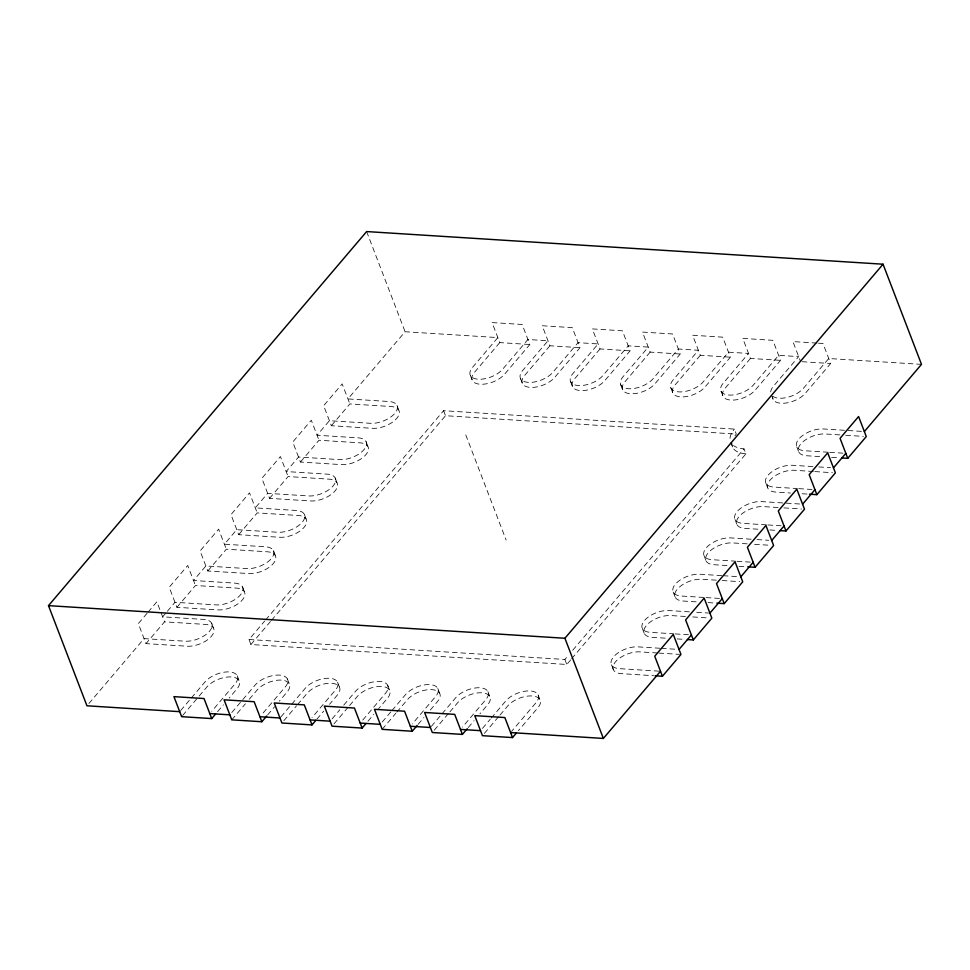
<?xml version="1.0" encoding="UTF-8"?>
<svg xmlns="http://www.w3.org/2000/svg" width="970" height="970" viewBox="0 0 970 970"><rect width="100%" height="100%" fill="white"/><g stroke="black" fill="none" stroke-linecap="round" stroke-linejoin="round"><path stroke-width="0.73" stroke-dasharray="4.85 3.64" d="M147.1 613.27L138.322 623.589L146.009 643.619L187.125 646.226A18.588 9.288 -21 0 0 211.436 636.271A18.588 9.288 -21 0 0 205.664 624.425L164.548 621.831L146.009 643.619M148.083 612.118L156.861 601.8L164.548 621.831M88.888 703.529L144.094 638.612L185.209 641.206A18.588 9.288 -21 0 0 209.508 631.264A18.588 9.288 -21 0 0 203.736 619.418L162.62 616.823L166.428 612.349M167.373 611.233L174.976 602.297L216.092 604.892A18.588 9.288 -21 0 0 240.402 594.949A18.588 9.288 -21 0 0 234.619 583.103L193.515 580.509L205.87 565.983L246.974 568.578A18.588 9.288 -21 0 0 271.285 558.635A18.588 9.288 -21 0 0 265.513 546.789L224.397 544.194L236.753 529.668L277.869 532.263A18.588 9.288 -21 0 0 302.167 522.321A18.588 9.288 -21 0 0 296.396 510.475L255.28 507.868L267.635 493.342L308.751 495.949A18.588 9.288 -21 0 0 333.062 485.994A18.588 9.288 -21 0 0 327.29 474.148L286.174 471.553L298.53 457.028L339.645 459.622A18.588 9.288 -21 0 0 363.944 449.68A18.588 9.288 -21 0 0 358.172 437.834L317.057 435.239L329.412 420.713L370.528 423.308A18.588 9.288 -21 0 0 394.838 413.365A18.588 9.288 -21 0 0 389.055 401.519L347.951 398.925L405.084 331.74L497.84 337.596L472.511 367.375A18.588 9.288 -21 0 0 478.295 379.221A18.588 9.288 -21 0 0 502.593 369.279L527.922 339.5L547.977 340.761L522.648 370.54A18.588 9.288 -21 0 0 528.432 382.386A18.588 9.288 -21 0 0 552.73 372.444L578.059 342.665L598.114 343.938L572.785 373.717A18.588 9.288 -21 0 0 578.569 385.563A18.588 9.288 -21 0 0 602.867 375.608L628.196 345.829L648.251 347.102L622.922 376.881A18.588 9.288 -21 0 0 628.705 388.728A18.588 9.288 -21 0 0 653.004 378.785L678.333 349.006L698.388 350.267L673.059 380.046A18.588 9.288 -21 0 0 678.842 391.892A18.588 9.288 -21 0 0 703.141 381.95L728.47 352.171L748.525 353.432L723.196 383.223A18.588 9.288 -21 0 0 728.979 395.069A18.588 9.288 -21 0 0 753.278 385.114L778.607 355.335L798.662 356.608L773.332 386.387A18.588 9.288 -21 0 0 771.186 394.366L773.114 399.373M176.904 607.305L195.431 585.516L236.547 588.111A18.588 9.288 -21 0 1 242.318 599.957A18.588 9.288 -21 0 1 218.02 609.9L176.904 607.305L169.216 587.274L187.743 565.486L195.431 585.516M207.786 570.99L226.325 549.202L267.429 551.797A18.588 9.288 -21 0 1 273.213 563.643A18.588 9.288 -21 0 1 248.902 573.585L207.786 570.99L200.099 550.96L218.626 529.159L226.325 549.202M238.681 534.676L257.208 512.887L298.323 515.482A18.588 9.288 -21 0 1 304.095 527.328A18.588 9.288 -21 0 1 279.784 537.271L238.681 534.676L230.981 514.633L249.52 492.845L257.208 512.887M269.563 498.35L288.09 476.561L329.206 479.168A18.588 9.288 -21 0 1 334.977 491.014A18.588 9.288 -21 0 1 310.679 500.957L269.563 498.35L261.876 478.319L280.403 456.53L288.09 476.561M300.445 462.035L318.984 440.247L360.1 442.841A18.588 9.288 -21 0 1 365.872 454.687A18.588 9.288 -21 0 1 341.561 464.63L300.445 462.035L292.758 442.005L311.297 420.216L318.984 440.247M331.34 425.721L349.867 403.932L390.983 406.527A18.588 9.288 -21 0 1 396.754 418.373A18.588 9.288 -21 0 1 372.444 428.316L331.34 425.721L323.653 405.69L342.18 383.902L349.867 403.932M180.675 710.513L190.423 699.067M191.393 697.915L205.034 681.886A18.588 9.288 -21 0 1 229.344 671.931A18.588 9.288 -21 0 1 235.116 683.777L211.739 711.277M182.602 715.52L198.183 697.2M199.165 696.048L206.95 686.893A18.588 9.288 -21 0 1 231.26 676.951A18.588 9.288 -21 0 1 237.032 688.785L229.247 697.951M499.768 342.604L474.439 372.383A18.588 9.288 -21 0 0 480.211 384.229A18.588 9.288 -21 0 0 504.521 374.287L529.85 344.508L522.151 324.477L492.069 322.574L499.768 342.604L529.85 344.508M570.699 659.867L566.783 664.474L250.927 644.516L248.999 639.509L264.64 621.103M265.622 619.963L443.593 410.71L734.387 429.079L736.303 434.087A30.967 15.484 -21 0 0 733.769 437.664M250.927 644.516L270.472 621.515M271.454 620.363L445.509 415.718L736.303 434.087M217.559 711.701L223.403 704.826M231.794 712.538L255.171 685.05A18.588 9.288 -21 0 1 279.481 675.108A18.588 9.288 -21 0 1 285.253 686.954L261.876 714.441M231.769 719.837L245.398 703.808M249.302 699.224L257.086 690.058A18.588 9.288 -21 0 1 281.397 680.115A18.588 9.288 -21 0 1 287.168 691.962L279.384 701.116M549.905 345.769L524.576 375.548A18.588 9.288 -21 0 0 530.347 387.394A18.588 9.288 -21 0 0 554.658 377.451L579.987 347.672L572.288 327.642L542.206 325.738L549.905 345.769L579.987 347.672M267.696 714.866L274.51 706.851M280.948 716.854L290.697 705.396M291.667 704.256L305.308 688.215A18.588 9.288 -21 0 1 329.618 678.272A18.588 9.288 -21 0 1 335.39 690.119L312.013 717.606M283.846 720.71L296.517 705.82M297.487 704.681L307.223 693.223A18.588 9.288 -21 0 1 331.534 683.28A18.588 9.288 -21 0 1 337.305 695.126L329.521 704.293M600.042 348.945L574.713 378.724A18.588 9.288 -21 0 0 580.484 390.57A18.588 9.288 -21 0 0 604.795 380.628L630.124 350.837L622.425 330.806L592.343 328.903L600.042 348.945L630.124 350.837M316.85 719.182L323.677 711.168M332.067 718.879L339.852 709.713M343.756 705.129L355.444 691.392A18.588 9.288 -21 0 1 379.755 681.437A18.588 9.288 -21 0 1 385.526 693.283L361.167 721.922M333.983 723.887L348.594 706.706M349.576 705.554L357.36 696.399A18.588 9.288 -21 0 1 381.671 686.445A18.588 9.288 -21 0 1 387.442 698.291L378.676 708.609M650.179 352.11L624.85 381.889A18.588 9.288 -21 0 0 630.621 393.735A18.588 9.288 -21 0 0 654.932 383.793L680.261 354.014L672.562 333.971L642.479 332.079L650.179 352.11L680.261 354.014M367.969 721.207L373.814 714.332M382.204 722.044L390.971 711.737M391.941 710.586L405.581 694.556A18.588 9.288 -21 0 1 429.892 684.614A18.588 9.288 -21 0 1 435.663 696.46L412.286 723.947M382.18 729.343L395.808 713.302M396.791 712.162L407.497 699.564A18.588 9.288 -21 0 1 431.808 689.621A18.588 9.288 -21 0 1 437.591 701.468L429.795 710.622M700.316 355.275L674.987 385.054A18.588 9.288 -21 0 0 680.758 396.9A18.588 9.288 -21 0 0 705.069 386.957L730.398 357.178L722.698 337.148L692.616 335.244L700.316 355.275L730.398 357.178M418.106 724.372L423.951 717.497M431.359 726.36L441.107 714.902M442.077 713.762L455.718 697.721A18.588 9.288 -21 0 1 480.029 687.779A18.588 9.288 -21 0 1 485.8 699.625L462.423 727.112M434.257 730.216L448.867 713.035M449.85 711.895L457.646 702.729A18.588 9.288 -21 0 1 481.945 692.786A18.588 9.288 -21 0 1 487.728 704.632L479.932 713.799M750.453 358.451L725.123 388.23A18.588 9.288 -21 0 0 730.895 400.076A18.588 9.288 -21 0 0 755.206 390.122L780.535 360.343L772.847 340.312L742.765 338.409L750.453 358.451L780.535 360.343M468.243 727.536L474.087 720.661M482.478 728.385L490.274 719.219M491.244 718.067L505.855 700.886A18.588 9.288 -21 0 1 530.166 690.943A18.588 9.288 -21 0 1 535.937 702.789L511.578 731.428M484.394 733.393L499.004 716.212M499.986 715.06L507.783 705.893A18.588 9.288 -21 0 1 532.081 695.951A18.588 9.288 -21 0 1 537.865 707.797L518.38 730.701M248.999 639.509L564.867 659.467L568.784 654.859M572.7 650.252L744.002 448.819A30.967 15.484 -21 0 1 733.538 445.594M571.682 658.715L745.93 453.827L744.002 448.819M818.462 343.198L822.984 343.477L830.672 363.52L805.342 393.299A18.588 9.288 -21 0 1 785.239 403.12A18.588 9.288 -21 0 1 772.641 396.972M816.958 343.101L792.902 341.586L800.589 361.616M921.5 364.368L828.744 358.512L803.415 388.291A18.588 9.288 -21 0 1 772.835 396.293M802.093 361.713L830.672 363.52M861.421 431.371L823.251 428.958A18.588 9.288 -21 0 0 798.94 438.901A18.588 9.288 -21 0 0 804.712 450.747L828.21 452.226M839.85 434.887L825.167 433.966A18.588 9.288 -21 0 0 800.856 443.908A18.588 9.288 -21 0 0 806.64 455.754L822.79 456.773M845.731 435.263L863.348 436.379M829.677 452.323L842.894 453.16M831.593 457.331L838.941 457.791M812.921 466.57L792.357 465.273A18.588 9.288 -21 0 0 768.058 475.215A18.588 9.288 -21 0 0 773.83 487.061L797.316 488.553M818.789 466.946L830.538 467.685M813.369 471.493L794.284 470.28A18.588 9.288 -21 0 0 769.974 480.223A18.588 9.288 -21 0 0 775.745 492.069L790.429 493.002M814.836 471.578L832.454 472.693M798.783 488.637L811.999 489.474M802.178 493.742L808.046 494.118M799.644 504L761.474 501.587A18.588 9.288 -21 0 0 737.164 511.529A18.588 9.288 -21 0 0 742.935 523.376L766.433 524.867M778.073 507.528L763.39 506.595A18.588 9.288 -21 0 0 739.091 516.537A18.588 9.288 -21 0 0 744.863 528.383L759.546 529.317M783.954 507.892L801.572 509.007M767.9 524.952L781.117 525.788M769.828 529.959L777.164 530.432M751.144 539.211L730.58 537.901A18.588 9.288 -21 0 0 706.281 547.856A18.588 9.288 -21 0 0 712.053 559.702L735.551 561.181M757.012 539.575L768.761 540.314M747.191 543.843L732.508 542.921A18.588 9.288 -21 0 0 708.197 552.864A18.588 9.288 -21 0 0 713.981 564.71L728.664 565.631M754.527 544.303L770.689 545.322M737.018 561.278L750.234 562.115M738.934 566.286L746.282 566.747M721.728 575.61L699.697 574.228A18.588 9.288 -21 0 0 675.387 584.17A18.588 9.288 -21 0 0 681.17 596.016L704.656 597.496M723.196 575.707L737.879 576.641M716.309 580.157L701.625 579.236A18.588 9.288 -21 0 0 677.315 589.178A18.588 9.288 -21 0 0 683.086 601.024L697.769 601.946M722.177 580.533L739.795 581.648M706.124 597.593L720.807 598.514M708.052 602.6L715.387 603.061M689.367 611.84L668.815 610.542A18.588 9.288 -21 0 0 644.504 620.485A18.588 9.288 -21 0 0 650.276 632.331L673.774 633.81M696.715 612.3L708.452 613.04M685.414 616.471L670.731 615.55A18.588 9.288 -21 0 0 646.432 625.492A18.588 9.288 -21 0 0 652.204 637.338L666.887 638.272M692.762 616.944L708.912 617.963M675.241 633.907L688.457 634.744M677.157 638.915L684.505 639.375M659.952 648.251L637.92 646.857A18.588 9.288 -21 0 0 613.622 656.799A18.588 9.288 -21 0 0 619.393 668.645L659.03 671.155M661.419 648.348L676.102 649.269M657.466 652.98L639.848 651.864A18.588 9.288 -21 0 0 615.538 661.807A18.588 9.288 -21 0 0 621.309 673.653L653.622 675.702M658.933 653.077L679.485 654.374M796.794 446.879L798.71 451.887M765.9 483.205L767.828 488.213M721.049 391.201L722.977 396.209M730.81 442.381L732.726 447.388M735.018 519.52L736.945 524.528M670.913 388.036L672.84 393.044M704.135 555.834L706.051 560.842M620.776 384.86L622.704 389.867M673.241 592.149L675.168 597.156M570.639 381.695L572.567 386.703M642.358 628.463L644.274 633.471M520.502 378.53L522.43 383.538M611.476 664.789L613.392 669.797M470.365 375.354L472.293 380.373M564.867 659.467L566.783 664.474M465.77 434.912L506.146 540.096M443.593 410.71L445.509 415.718M366.636 231.563L405.084 331.74M538.083 694.811L540.011 699.819M396.985 405.387L398.9 410.395M487.946 691.646L489.874 696.654M366.09 441.702L368.018 446.709M437.809 688.47L439.737 693.477M335.208 478.016L337.123 483.024M387.673 685.305L389.6 690.313M304.325 514.33L306.241 519.338M337.536 682.14L339.464 687.148M273.431 550.657L275.359 555.664M287.399 678.964L289.315 683.971M242.548 586.971L244.464 591.979M237.262 675.799L239.178 680.807M211.654 623.286L213.582 628.293M730.022 438.367A30.967 15.484 -21 0 1 734.387 429.079M745.93 453.827A30.967 15.484 -21 0 1 731.938 443.375"/><path stroke-width="1.45" d="M179.705 711.665L86.948 705.796L48.5 605.632L366.636 231.563L883.052 264.204L921.5 364.368L864.355 431.553M211.715 718.576L204.015 698.533L173.933 696.642L181.632 716.672L211.715 718.576L215.607 713.993M261.851 721.741L254.152 701.71L224.07 699.806L231.769 719.837L261.851 721.741L266.714 716.018M311.988 724.905L304.289 704.875L274.207 702.971L281.906 723.002L311.988 724.905L315.88 720.322M362.125 728.07L354.426 708.039L324.344 706.136L332.043 726.178L362.125 728.07L366.017 723.499M412.262 731.247L404.563 711.204L374.481 709.312L382.18 729.343L412.262 731.247L417.124 725.511M462.399 734.411L454.7 714.381L424.617 712.477L432.317 732.508L462.399 734.411L467.261 728.688M48.5 605.632L564.916 638.26L883.052 264.204M512.536 737.576L504.837 717.545L474.754 715.642L482.454 735.684L512.536 737.576L516.428 732.993M510.608 732.568L603.364 738.437L660.509 671.24M679.036 649.451L691.392 634.926M709.919 613.137L722.274 598.611M740.813 576.823L753.169 562.297M771.696 540.508L784.051 525.982M802.59 504.182L814.945 489.656M833.472 467.867L845.828 453.342M662.425 676.26L680.964 654.459L673.265 634.428L654.738 656.217L662.425 676.26L655.089 675.787M693.32 639.933L711.847 618.145L704.159 598.114L685.62 619.903L693.32 639.933L687.439 639.569M724.202 603.619L742.729 581.83L735.042 561.8L716.515 583.588L724.202 603.619L716.854 603.158M755.084 567.304L773.623 545.516L765.924 525.485L747.397 547.274L755.084 567.304L747.749 566.844M785.979 530.99L804.506 509.201L796.819 489.159L778.279 510.947L785.979 530.99L780.098 530.614M816.861 494.664L835.4 472.875L827.701 452.844L809.174 474.633L816.861 494.664L809.526 494.203M847.744 458.349L866.283 436.561L858.595 416.53L840.056 438.319L847.744 458.349L841.875 457.986M209.787 713.568L229.841 714.829M259.924 716.733L279.978 717.994M310.06 719.898L330.115 721.171M360.197 723.062L380.252 724.335M410.334 726.239L430.389 727.5M460.471 729.404L480.526 730.665M564.916 638.26L603.364 738.437"/></g></svg>
